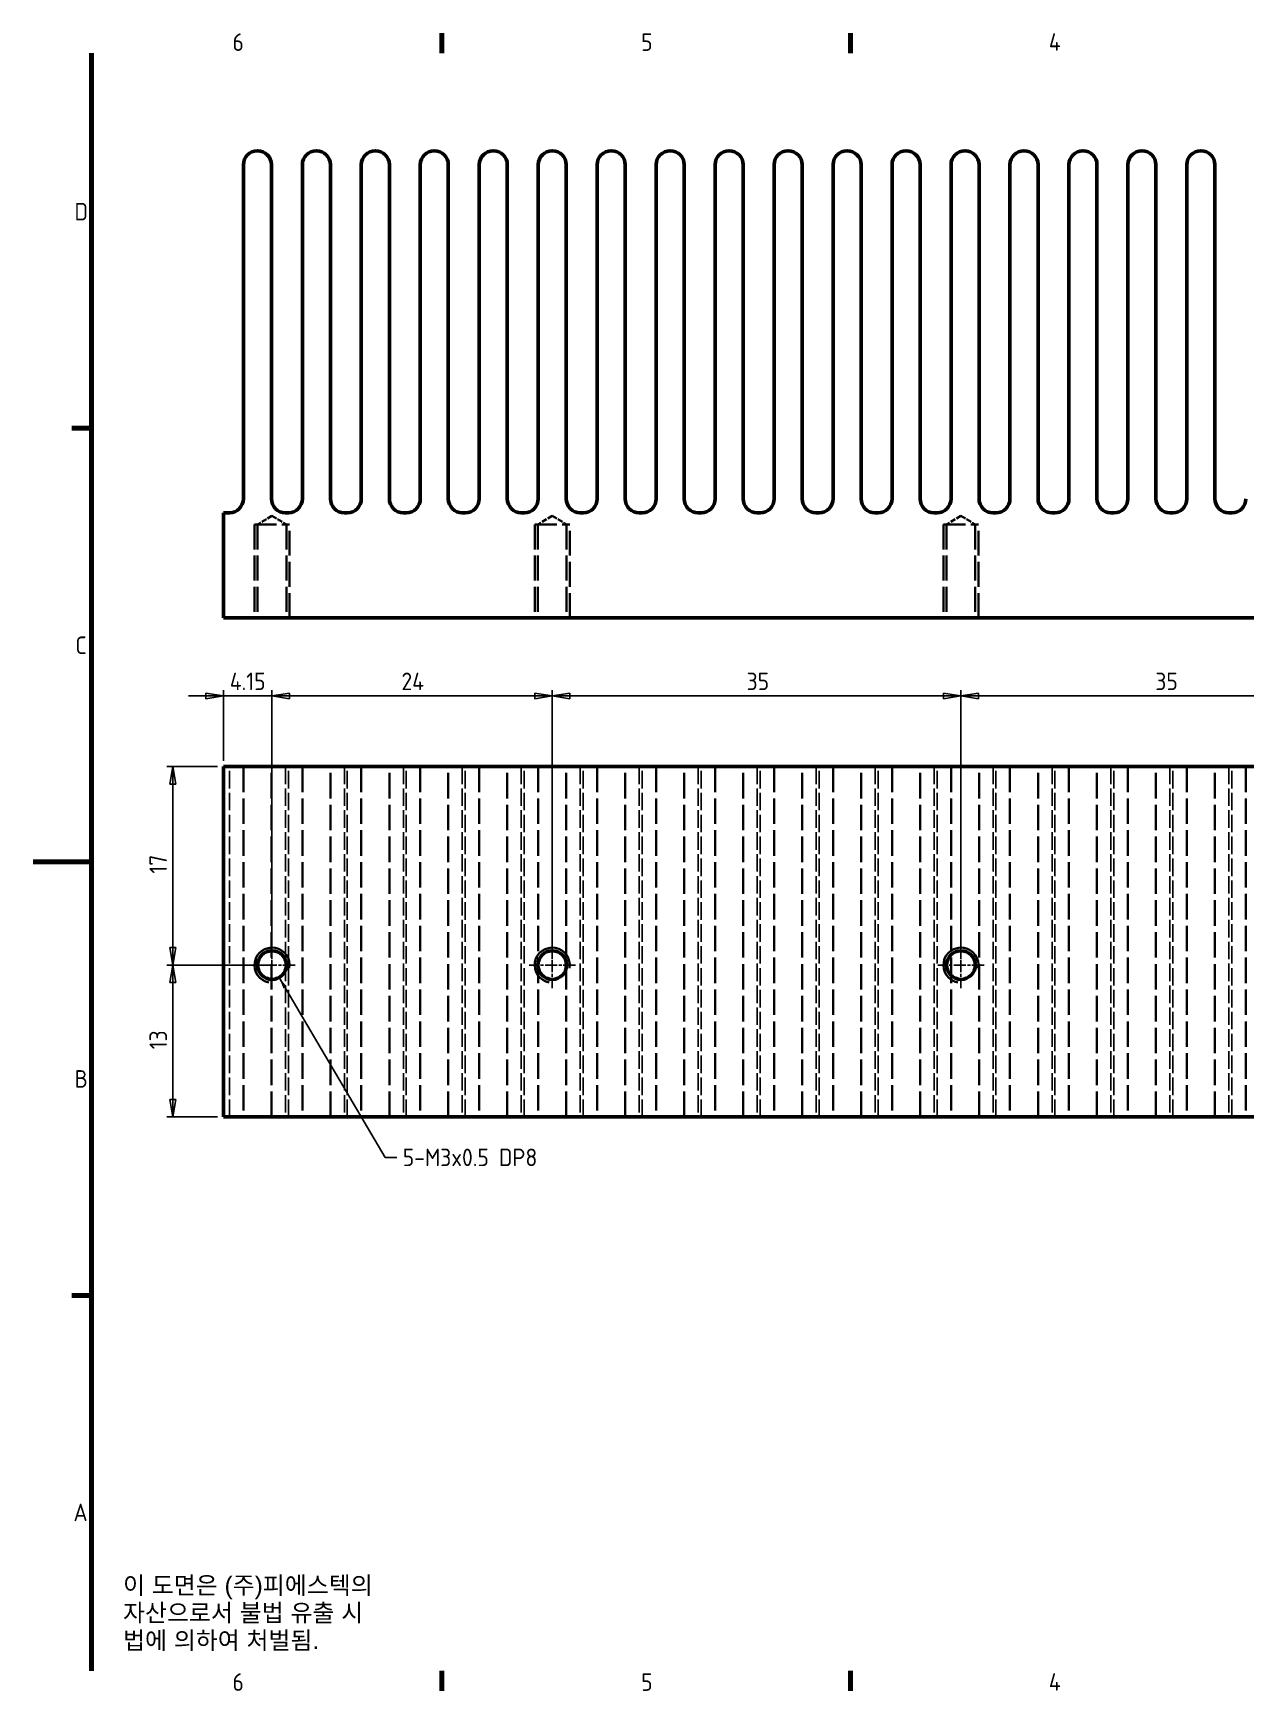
# Model space of a CAD drawing. Header units: millimetres. Extents: x 0 to 210, y 0 to 149.
# Drawn here: x 0 to 103.9, y 3.3 to 145.2 of the extents above; entities that cross this region are included whole.
import ezdxf

# ---------------------------------------------------------------- set-up
doc = ezdxf.new("R2010")
doc.units = ezdxf.units.MM
doc.header["$LTSCALE"] = 0.5
doc.linetypes.add('CHAIN', pattern=[0.3543, 0.2362, -0.0295, 0.0591, -0.0295])
doc.linetypes.add('DASHED', pattern=[0.2067, 0.1654, -0.0413])
doc.layers.get('0').update_dxf_attribs({"lineweight": 25})
for name, color, linetype, lineweight in [('가려진 것(ISO)', 5, 'DASHED', 35), ('가려진 좁은 것(ISO)', 5, 'DASHED', 25), ('가시적인 것(ISO)', 7, 'Continuous', 50), ('가시적인 좁은 것(ISO)', 1, 'Continuous', 35), ('경계(ISO)', 7, 'Continuous', 70), ('기호(ISO)', 7, 'Continuous', 25), ('중심 표식(ISO)', 1, 'Continuous', 25), ('치수(ISO)', 7, 'Continuous', 25)]:
    doc.layers.add(name, color=color, linetype=linetype, lineweight=lineweight)
doc.styles.add('ISO Proportional', font='arial.ttf')
doc.styles.add('ISO ProportionalPSTEK', font='isocp.shx')
doc.dimstyles.new('PSTEK', dxfattribs={"dimscale": 0.5, "dimtxt": 3, "dimasz": 3, "dimexe": 1, "dimexo": 1, "dimgap": 1, "dimtad": 1, "dimrnd": 1e-08, "dimdsep": 46, "dimtxsty": 'ISO ProportionalPSTEK', "dimblk": 'Filled-1', "dimcen": 0.09, "dimdle": 10, "dimclrd": 3, "dimclre": 3, "dimclrt": 1, "dimadec": 1, "dimazin": 2, "dimtfac": 1, "dimtmove": 0, "dimatfit": 3, "dimfxl": 0, "dimtolj": 1, "dimlwd": -1, "dimlwe": -1, "dimarcsym": 0})
doc.dimstyles.new('PSTEK$7', dxfattribs={"dimscale": 0.5, "dimtxt": 3, "dimasz": 2, "dimexe": 1, "dimexo": 1, "dimgap": 1, "dimtad": 1, "dimrnd": 1e-08, "dimdsep": 46, "dimtxsty": 'ISO ProportionalPSTEK', "dimblk": 'Filled-1', "dimcen": 0.09, "dimdle": 10, "dimclrd": 3, "dimclre": 3, "dimclrt": 1, "dimadec": 1, "dimazin": 2, "dimtfac": 1, "dimtmove": 0, "dimatfit": 3, "dimfxl": 0, "dimtolj": 1, "dimlwd": -1, "dimlwe": -1, "dimarcsym": 0})

# ---------------------------------------------------------------- blocks, each defined once
blk = doc.blocks.new('경계 Default Border')
at = {"layer": '경계(ISO)'}
for p, q in [((70, 287), (70, 290.4)), ((140, 287), (140, 290.4)), ((10, 222.75), (6.6, 222.75)), ((10, 74.25), (6.6, 74.25)), ((70, 10), (70, 6.6)), ((140, 10), (140, 6.6))]:
    blk.add_line(p, q, dxfattribs=at)
at = {"layer": '경계(ISO)', "flags": 128}
for points in [[(10, 10), (10, 287)], [(0, 148.5), (10, 148.5)]]:
    blk.add_lwpolyline(points, dxfattribs=at)
at = {"layer": '경계(ISO)', "color": 1, "char_height": 3, "attachment_point": 7, "style": 'ISO ProportionalPSTEK'}
for s, insert in [('6', (34.14, 287.37)), ('5', (104.14, 287.37)), ('4', (173.97, 287.4)), ('D', (7.08, 258.35)), ('C', (7.24, 184.1)), ('B', (7.08, 109.85)), ('A', (6.91, 35.62)), ('6', (34.14, 6.57)), ('5', (104.14, 6.57)), ('4', (173.97, 6.6))]:
    blk.add_mtext(s, dxfattribs=dict(at, insert=insert))
blk = doc.blocks.new('Filled-1')
at = {"color": 0}
for p, q in [((0, 0), (-1, 0.167)), ((-1, 0.167), (-1, -0.167)), ((-1, 0), (0, 0)), ((-1, -0.167), (0, 0))]:
    blk.add_line(p, q, dxfattribs=at)
at = {"color": 0, "flags": 128}
blk.add_lwpolyline([(-1, -0.167), (0, 0)], dxfattribs=at)
at = {"color": 0}
blk.add_solid([(-1, -0.167), (0, 0), (-1, 0.167), (-1, -0.167)], dxfattribs=at)
blk = doc.blocks.new('*D14')
at = {"layer": 'Defpoints', "color": 0}
for p in [(20.45, 88.46), (16.3, 82.42), (20.45, 65.42)]:
    blk.add_point(p, dxfattribs=at)
at = {"layer": '치수(ISO)', "color": 3}
for p, q in [((14.8, 88.46), (13.3, 88.46)), ((16.3, 82.92), (16.3, 88.96)), ((16.3, 88.46), (17.8, 88.46)), ((17.8, 88.46), (18.95, 88.46)), ((20.45, 88.46), (18.95, 88.46)), ((20.45, 65.92), (20.45, 88.96)), ((21.95, 88.46), (23.45, 88.46))]:
    blk.add_line(p, q, dxfattribs=at)
at = {"layer": '치수(ISO)', "color": 3, "xscale": 1.5, "yscale": 1.5, "zscale": 1.5}
blk.add_blockref('Filled-1', (16.3, 88.46), dxfattribs=at)
at = {"layer": '치수(ISO)', "color": 3, "xscale": 1.5, "yscale": 1.5, "zscale": 1.5, "rotation": 180}
blk.add_blockref('Filled-1', (20.45, 88.46), dxfattribs=at)
at = {"layer": '치수(ISO)', "color": 1, "insert": (16.84, 90.46), "char_height": 1.5, "attachment_point": 1, "style": 'ISO ProportionalPSTEK'}
blk.add_mtext('\\A1;4.15', dxfattribs=at)
blk = doc.blocks.new('*D15')
at = {"layer": 'Defpoints', "color": 0}
for p in [(44.45, 88.46), (20.45, 65.42), (44.45, 65.42)]:
    blk.add_point(p, dxfattribs=at)
at = {"layer": '치수(ISO)', "color": 3}
for p, q in [((20.45, 65.92), (20.45, 88.96)), ((21.95, 88.46), (42.95, 88.46)), ((44.45, 65.92), (44.45, 88.96))]:
    blk.add_line(p, q, dxfattribs=at)
at = {"layer": '치수(ISO)', "color": 3, "xscale": 1.5, "yscale": 1.5, "zscale": 1.5, "rotation": 180}
blk.add_blockref('Filled-1', (20.45, 88.46), dxfattribs=at)
at = {"layer": '치수(ISO)', "color": 3, "xscale": 1.5, "yscale": 1.5, "zscale": 1.5}
blk.add_blockref('Filled-1', (44.45, 88.46), dxfattribs=at)
at = {"layer": '치수(ISO)', "color": 1, "insert": (31.54, 90.46), "char_height": 1.5, "attachment_point": 1, "style": 'ISO ProportionalPSTEK'}
blk.add_mtext('\\A1;24', dxfattribs=at)
blk = doc.blocks.new('*D16')
at = {"layer": 'Defpoints', "color": 0}
for p in [(79.45, 88.46), (44.45, 65.42), (79.45, 65.42)]:
    blk.add_point(p, dxfattribs=at)
at = {"layer": '치수(ISO)', "color": 3}
for p, q in [((44.45, 65.92), (44.45, 88.96)), ((45.95, 88.46), (77.95, 88.46)), ((79.45, 65.92), (79.45, 88.96))]:
    blk.add_line(p, q, dxfattribs=at)
at = {"layer": '치수(ISO)', "color": 3, "xscale": 1.5, "yscale": 1.5, "zscale": 1.5, "rotation": 180}
blk.add_blockref('Filled-1', (44.45, 88.46), dxfattribs=at)
at = {"layer": '치수(ISO)', "color": 3, "xscale": 1.5, "yscale": 1.5, "zscale": 1.5}
blk.add_blockref('Filled-1', (79.45, 88.46), dxfattribs=at)
at = {"layer": '치수(ISO)', "color": 1, "insert": (61.1, 90.46), "char_height": 1.5, "attachment_point": 1, "style": 'ISO ProportionalPSTEK'}
blk.add_mtext('\\A1;35', dxfattribs=at)
blk = doc.blocks.new('*D17')
at = {"layer": 'Defpoints', "color": 0}
for p in [(114.45, 88.46), (114.45, 67.4), (79.45, 65.42)]:
    blk.add_point(p, dxfattribs=at)
at = {"layer": '치수(ISO)', "color": 3}
for p, q in [((79.45, 65.92), (79.45, 88.96)), ((80.95, 88.46), (112.95, 88.46)), ((114.45, 67.9), (114.45, 88.96))]:
    blk.add_line(p, q, dxfattribs=at)
at = {"layer": '치수(ISO)', "color": 3, "xscale": 1.5, "yscale": 1.5, "zscale": 1.5, "rotation": 180}
blk.add_blockref('Filled-1', (79.45, 88.46), dxfattribs=at)
at = {"layer": '치수(ISO)', "color": 3, "xscale": 1.5, "yscale": 1.5, "zscale": 1.5}
blk.add_blockref('Filled-1', (114.45, 88.46), dxfattribs=at)
at = {"layer": '치수(ISO)', "color": 1, "insert": (96.1, 90.46), "char_height": 1.5, "attachment_point": 1, "style": 'ISO ProportionalPSTEK'}
blk.add_mtext('\\A1;35', dxfattribs=at)
blk = doc.blocks.new('*D20')
at = {"layer": 'Defpoints', "color": 0}
for p in [(11.96, 82.42), (16.3, 82.42), (20.45, 65.42)]:
    blk.add_point(p, dxfattribs=at)
at = {"layer": '치수(ISO)', "color": 3}
for p, q in [((15.8, 82.42), (11.46, 82.42)), ((11.96, 66.92), (11.96, 80.92)), ((19.95, 65.42), (11.46, 65.42))]:
    blk.add_line(p, q, dxfattribs=at)
at = {"layer": '치수(ISO)', "color": 3, "xscale": 1.5, "yscale": 1.5, "zscale": 1.5}
for p, rotation in [((11.96, 82.42), 90), ((11.96, 65.42), 270)]:
    blk.add_blockref('Filled-1', p, dxfattribs=dict(at, rotation=rotation))
at = {"layer": '치수(ISO)', "color": 1, "insert": (9.96, 73.25), "char_height": 1.5, "attachment_point": 1, "rotation": 90, "style": 'ISO ProportionalPSTEK'}
blk.add_mtext('\\A1;17', dxfattribs=at)
blk = doc.blocks.new('*D21')
at = {"layer": 'Defpoints', "color": 0}
for p in [(11.96, 65.42), (20.45, 65.42), (16.3, 52.42)]:
    blk.add_point(p, dxfattribs=at)
at = {"layer": '치수(ISO)', "color": 3}
for p, q in [((19.95, 65.42), (11.46, 65.42)), ((11.96, 53.92), (11.96, 63.92)), ((15.8, 52.42), (11.46, 52.42))]:
    blk.add_line(p, q, dxfattribs=at)
at = {"layer": '치수(ISO)', "color": 3, "xscale": 1.5, "yscale": 1.5, "zscale": 1.5}
for p, rotation in [((11.96, 65.42), 90), ((11.96, 52.42), 270)]:
    blk.add_blockref('Filled-1', p, dxfattribs=dict(at, rotation=rotation))
at = {"layer": '치수(ISO)', "color": 1, "insert": (9.96, 58.21), "char_height": 1.5, "attachment_point": 1, "rotation": 90, "style": 'ISO ProportionalPSTEK'}
blk.add_mtext('\\A1;13', dxfattribs=at)

msp = doc.modelspace()

# ---------------------------------------------------------------- linework, layer by layer
at = {"layer": '가려진 것(ISO)', "ltscale": 5.464001}
for p, q in [((20.455, 103.878), (19.225, 103.139)), ((20.455, 103.878), (21.684, 103.139)), ((44.455, 103.878), (43.225, 103.139)), ((44.455, 103.878), (45.684, 103.139)), ((79.455, 103.878), (78.225, 103.139)), ((79.455, 103.878), (80.684, 103.139))]:
    msp.add_line(p, q, dxfattribs=at)
at = {"layer": '가려진 것(ISO)', "ltscale": 25.80229}
for p, q in [((18.955, 103.139), (18.955, 95.139)), ((19.225, 103.139), (19.225, 95.139)), ((21.684, 103.139), (21.684, 95.139)), ((21.955, 95.139), (21.955, 103.139)), ((42.955, 103.139), (42.955, 95.139)), ((43.225, 103.139), (43.225, 95.139)), ((45.684, 103.139), (45.684, 95.139)), ((45.955, 95.139), (45.955, 103.139)), ((77.955, 103.139), (77.955, 95.139)), ((78.225, 103.139), (78.225, 95.139)), ((80.684, 103.139), (80.684, 95.139)), ((80.955, 95.139), (80.955, 103.139))]:
    msp.add_line(p, q, dxfattribs=at)
at = {"layer": '가려진 것(ISO)', "ltscale": 22.798204}
for p, q in [((18.955, 103.139), (21.955, 103.139)), ((42.955, 103.139), (45.955, 103.139)), ((77.955, 103.139), (80.955, 103.139))]:
    msp.add_line(p, q, dxfattribs=at)
at = {"layer": '가려진 것(ISO)', "ltscale": 26.388706}
for p, q in [((18.005, 82.42), (18.005, 52.42)), ((20.405, 52.42), (20.405, 82.42)), ((23.055, 82.42), (23.055, 52.42)), ((25.455, 52.42), (25.455, 82.42)), ((28.105, 82.42), (28.105, 52.42)), ((30.505, 52.42), (30.505, 82.42)), ((33.155, 82.42), (33.155, 52.42)), ((35.555, 52.42), (35.555, 82.42)), ((38.205, 82.42), (38.205, 52.42)), ((40.605, 52.42), (40.605, 82.42)), ((43.255, 82.42), (43.255, 52.42)), ((45.655, 52.42), (45.655, 82.42)), ((48.305, 82.42), (48.305, 52.42)), ((50.705, 52.42), (50.705, 82.42)), ((53.355, 82.42), (53.355, 52.42)), ((55.755, 52.42), (55.755, 82.42)), ((58.405, 82.42), (58.405, 52.42)), ((60.805, 52.42), (60.805, 82.42)), ((63.455, 82.42), (63.455, 52.42)), ((65.855, 52.42), (65.855, 82.42)), ((68.505, 82.42), (68.505, 52.42)), ((70.905, 52.42), (70.905, 82.42)), ((73.555, 82.42), (73.555, 52.42)), ((75.955, 52.42), (75.955, 82.42)), ((78.605, 82.42), (78.605, 52.42)), ((81.005, 52.42), (81.005, 82.42)), ((83.655, 82.42), (83.655, 52.42)), ((86.055, 52.42), (86.055, 82.42)), ((88.705, 82.42), (88.705, 52.42)), ((91.105, 52.42), (91.105, 82.42)), ((93.755, 82.42), (93.755, 52.42)), ((96.155, 52.42), (96.155, 82.42)), ((98.805, 82.42), (98.805, 52.42)), ((101.205, 52.42), (101.205, 82.42)), ((103.855, 82.42), (103.855, 52.42))]:
    msp.add_line(p, q, dxfattribs=at)
at = {"layer": '가려진 좁은 것(ISO)', "ltscale": 18.142235}
for p, q in [((16.805, 52.42), (16.805, 82.42)), ((21.605, 82.42), (21.605, 52.42)), ((21.855, 52.42), (21.855, 82.42)), ((26.655, 82.42), (26.655, 52.42)), ((26.905, 52.42), (26.905, 82.42)), ((31.705, 82.42), (31.705, 52.42)), ((31.955, 52.42), (31.955, 82.42)), ((36.755, 82.42), (36.755, 52.42)), ((37.005, 52.42), (37.005, 82.42)), ((41.805, 82.42), (41.805, 52.42)), ((42.055, 52.42), (42.055, 82.42)), ((46.855, 82.42), (46.855, 52.42)), ((47.105, 52.42), (47.105, 82.42)), ((51.905, 82.42), (51.905, 52.42)), ((52.155, 52.42), (52.155, 82.42)), ((56.955, 82.42), (56.955, 52.42)), ((57.205, 52.42), (57.205, 82.42)), ((62.005, 82.42), (62.005, 52.42)), ((62.255, 52.42), (62.255, 82.42)), ((67.055, 82.42), (67.055, 52.42)), ((67.305, 52.42), (67.305, 82.42)), ((72.105, 82.42), (72.105, 52.42)), ((72.355, 52.42), (72.355, 82.42)), ((77.155, 82.42), (77.155, 52.42)), ((77.405, 52.42), (77.405, 82.42)), ((82.205, 82.42), (82.205, 52.42)), ((82.455, 52.42), (82.455, 82.42)), ((87.255, 82.42), (87.255, 52.42)), ((87.505, 52.42), (87.505, 82.42)), ((92.305, 82.42), (92.305, 52.42)), ((92.555, 52.42), (92.555, 82.42)), ((97.355, 82.42), (97.355, 52.42)), ((97.605, 52.42), (97.605, 82.42)), ((102.405, 82.42), (102.405, 52.42)), ((102.655, 52.42), (102.655, 82.42))]:
    msp.add_line(p, q, dxfattribs=at)
at = {"layer": '가시적인 것(ISO)'}
for p, q in [((18.005, 133.939), (18.005, 105.339)), ((20.405, 105.339), (20.405, 133.939)), ((23.055, 133.939), (23.055, 105.339)), ((25.455, 105.339), (25.455, 133.939)), ((28.105, 133.939), (28.105, 105.339)), ((30.505, 105.339), (30.505, 133.939)), ((33.155, 133.939), (33.155, 105.339)), ((35.555, 105.339), (35.555, 133.939)), ((38.205, 133.939), (38.205, 105.339)), ((40.605, 105.339), (40.605, 133.939)), ((43.255, 133.939), (43.255, 105.339)), ((45.655, 105.339), (45.655, 133.939)), ((48.305, 133.939), (48.305, 105.339)), ((50.705, 105.339), (50.705, 133.939)), ((53.355, 133.939), (53.355, 105.339)), ((55.755, 105.339), (55.755, 133.939)), ((58.405, 133.939), (58.405, 105.339)), ((60.805, 105.339), (60.805, 133.939)), ((63.455, 133.939), (63.455, 105.339)), ((65.855, 105.339), (65.855, 133.939)), ((68.505, 133.939), (68.505, 105.339)), ((70.905, 105.339), (70.905, 133.939)), ((73.555, 133.939), (73.555, 105.339)), ((75.955, 105.339), (75.955, 133.939)), ((78.605, 133.939), (78.605, 105.339)), ((81.005, 105.339), (81.005, 133.939)), ((83.655, 133.939), (83.655, 105.339)), ((86.055, 105.339), (86.055, 133.939)), ((88.705, 133.939), (88.705, 105.339)), ((91.105, 105.339), (91.105, 133.939)), ((93.755, 133.939), (93.755, 105.339)), ((96.155, 105.339), (96.155, 133.939)), ((98.805, 133.939), (98.805, 105.339)), ((101.205, 105.339), (101.205, 133.939)), ((16.305, 104.139), (16.805, 104.139)), ((16.305, 95.139), (16.305, 104.139)), ((21.605, 104.139), (21.855, 104.139)), ((26.655, 104.139), (26.905, 104.139)), ((31.705, 104.139), (31.955, 104.139)), ((36.755, 104.139), (37.005, 104.139)), ((41.805, 104.139), (42.055, 104.139)), ((46.855, 104.139), (47.105, 104.139)), ((51.905, 104.139), (52.155, 104.139)), ((56.955, 104.139), (57.205, 104.139)), ((62.005, 104.139), (62.255, 104.139)), ((67.055, 104.139), (67.305, 104.139)), ((72.105, 104.139), (72.355, 104.139)), ((77.155, 104.139), (77.405, 104.139)), ((82.205, 104.139), (82.455, 104.139)), ((87.255, 104.139), (87.505, 104.139)), ((92.305, 104.139), (92.555, 104.139)), ((97.355, 104.139), (97.605, 104.139)), ((102.405, 104.139), (102.655, 104.139)), ((142.605, 95.139), (16.305, 95.139)), ((16.305, 82.42), (16.305, 52.42)), ((142.605, 82.42), (16.305, 82.42)), ((16.305, 52.42), (142.605, 52.42))]:
    msp.add_line(p, q, dxfattribs=at)
for centre in [(20.455, 65.42), (44.455, 65.42), (79.455, 65.42)]:
    msp.add_circle(centre, 1.23, dxfattribs=at)
for centre, start, end in [((19.205, 133.939), 0, 180), ((24.255, 133.939), 0, 180), ((29.305, 133.939), 0, 180), ((34.355, 133.939), 0, 180), ((39.405, 133.939), 0, 180), ((44.455, 133.939), 0, 180), ((49.505, 133.939), 0, 180), ((54.555, 133.939), 0, 180), ((59.605, 133.939), 0, 180), ((64.655, 133.939), 0, 180), ((69.705, 133.939), 0, 180), ((74.755, 133.939), 0, 180), ((79.805, 133.939), 0, 180), ((84.855, 133.939), 0, 180), ((89.905, 133.939), 0, 180), ((94.955, 133.939), 0, 180), ((100.005, 133.939), 0, 180), ((16.805, 105.339), 270, 0), ((21.605, 105.339), 180, 270), ((21.855, 105.339), 270, 0), ((26.655, 105.339), 180, 270), ((26.905, 105.339), 270, 0), ((31.705, 105.339), 180, 270), ((31.955, 105.339), 270, 0), ((36.755, 105.339), 180, 270), ((37.005, 105.339), 270, 0), ((41.805, 105.339), 180, 270), ((42.055, 105.339), 270, 0), ((46.855, 105.339), 180, 270), ((47.105, 105.339), 270, 0), ((51.905, 105.339), 180, 270), ((52.155, 105.339), 270, 0), ((56.955, 105.339), 180, 270), ((57.205, 105.339), 270, 0), ((62.005, 105.339), 180, 270), ((62.255, 105.339), 270, 0), ((67.055, 105.339), 180, 270), ((67.305, 105.339), 270, 0), ((72.105, 105.339), 180, 270), ((72.355, 105.339), 270, 0), ((77.155, 105.339), 180, 270), ((77.405, 105.339), 270, 0), ((82.205, 105.339), 180, 270), ((82.455, 105.339), 270, 0), ((87.255, 105.339), 180, 270), ((87.505, 105.339), 270, 0), ((92.305, 105.339), 180, 270), ((92.555, 105.339), 270, 0), ((97.355, 105.339), 180, 270), ((97.605, 105.339), 270, 0), ((102.405, 105.339), 180, 270), ((102.655, 105.339), 270, 0)]:
    msp.add_arc(centre, 1.2, start, end, dxfattribs=at)
at = {"layer": '가시적인 좁은 것(ISO)'}
for centre in [(20.455, 65.42), (44.455, 65.42), (79.455, 65.42)]:
    msp.add_arc(centre, 1.5, 350, 260, dxfattribs=at)
at = {"layer": '중심 표식(ISO)', "linetype": 'CHAIN', "ltscale": 8.79844}
for p, q in [((20.455, 67.4), (20.455, 63.441)), ((44.455, 67.4), (44.455, 63.441)), ((79.455, 67.4), (79.455, 63.441)), ((22.434, 65.42), (18.475, 65.42)), ((46.434, 65.42), (42.475, 65.42)), ((81.434, 65.42), (77.475, 65.42))]:
    msp.add_line(p, q, dxfattribs=at)

# ---------------------------------------------------------------- block references
at = {"xscale": 0.5, "yscale": 0.5, "zscale": 0.5}
msp.add_blockref('경계 Default Border', (0, 0), dxfattribs=at)

# ---------------------------------------------------------------- texts
at = {"layer": '기호(ISO)', "color": 1, "insert": (31.65, 49.707), "char_height": 1.5, "width": 13.64042, "attachment_point": 1, "line_spacing_factor": 0.525, "style": 'ISO ProportionalPSTEK'}
msp.add_mtext('{5-M3x0.5 DP8}', dxfattribs=at)
at = {"layer": '기호(ISO)', "color": 7, "insert": (7.697, 13.078), "char_height": 1.5, "width": 25.62007, "attachment_point": 1, "line_spacing_factor": 0.944221, "style": 'ISO Proportional'}
msp.add_mtext('{\\fArial|b0|i0;이 도면은 (주)피에스텍의\\P자산으로서 불법 유출 시 \\P법에 의하여 처벌됨.}', dxfattribs=at)

# ---------------------------------------------------------------- dimensions: what is measured, and where the dimension line sits
at = {"layer": '치수(ISO)', "color": 3}
for base, p1, p2, angle, override, picture, middle in [((20.455, 88.463), (16.305, 82.42), (20.455, 65.42), 180, {"dimdec": 2, "dimblk2": 'Filled-1', "dimsah": 1, "dimtp": 0, "dimtm": 0, "dimtdec": 2, "dimtofl": 0}, '*D14', (18.375, 88.463)), ((44.455, 88.463), (20.455, 65.42), (44.455, 65.42), 180, {"dimdec": 2, "dimblk1": 'Filled-1', "dimblk2": 'Filled-1', "dimsah": 1, "dimtp": 0, "dimtm": 0, "dimtdec": 2, "dimtofl": 0, "dimatfit": 1}, '*D15', (32.46, 88.463)), ((79.455, 88.463), (44.455, 65.42), (79.455, 65.42), 180, {"dimdec": 2, "dimblk1": 'Filled-1', "dimblk2": 'Filled-1', "dimsah": 1, "dimtp": 0, "dimtm": 0, "dimtdec": 2, "dimtofl": 0, "dimatfit": 1}, '*D16', (61.96, 88.463)), ((114.455, 88.463), (79.455, 65.42), (114.455, 67.4), 180, {"dimdec": 2, "dimblk1": 'Filled-1', "dimblk2": 'Filled-1', "dimsah": 1, "dimtp": 0, "dimtm": 0, "dimtdec": 2, "dimtofl": 0, "dimatfit": 1}, '*D17', (96.96, 88.463)), ((11.958, 82.42), (20.455, 65.42), (16.305, 82.42), 90, {"dimdec": 2, "dimblk1": 'Filled-1', "dimsah": 1, "dimtp": 0, "dimtm": 0, "dimtdec": 2, "dimtofl": 0, "dimatfit": 1}, '*D20', (11.958, 73.925)), ((11.958, 65.42), (16.305, 52.42), (20.455, 65.42), 90, {"dimdec": 2, "dimblk2": 'Filled-1', "dimsah": 1, "dimtp": 0, "dimtm": 0, "dimtdec": 2, "dimtofl": 0, "dimatfit": 1}, '*D21', (11.958, 58.915))]:
    dim = msp.add_linear_dim(base=base, p1=p1, p2=p2, angle=angle, dimstyle='PSTEK', override=override, dxfattribs=at)
    dim.commit()
    dim.dimension.update_dxf_attribs({"geometry": picture, "text_midpoint": middle, "dimtype": 160})

# ---------------------------------------------------------------- leaders
at = {"layer": '기호(ISO)', "color": 3, "annotation_type": 0, "has_hookline": 1, "hookline_direction": 0, "text_width": 11.7}
msp.add_leader([(21.07, 64.356), (30.15, 48.957), (31.15, 48.957)], dimstyle='PSTEK$7', override={"dimtad": 0}, dxfattribs=at)

doc.saveas('drawing.dxf')
